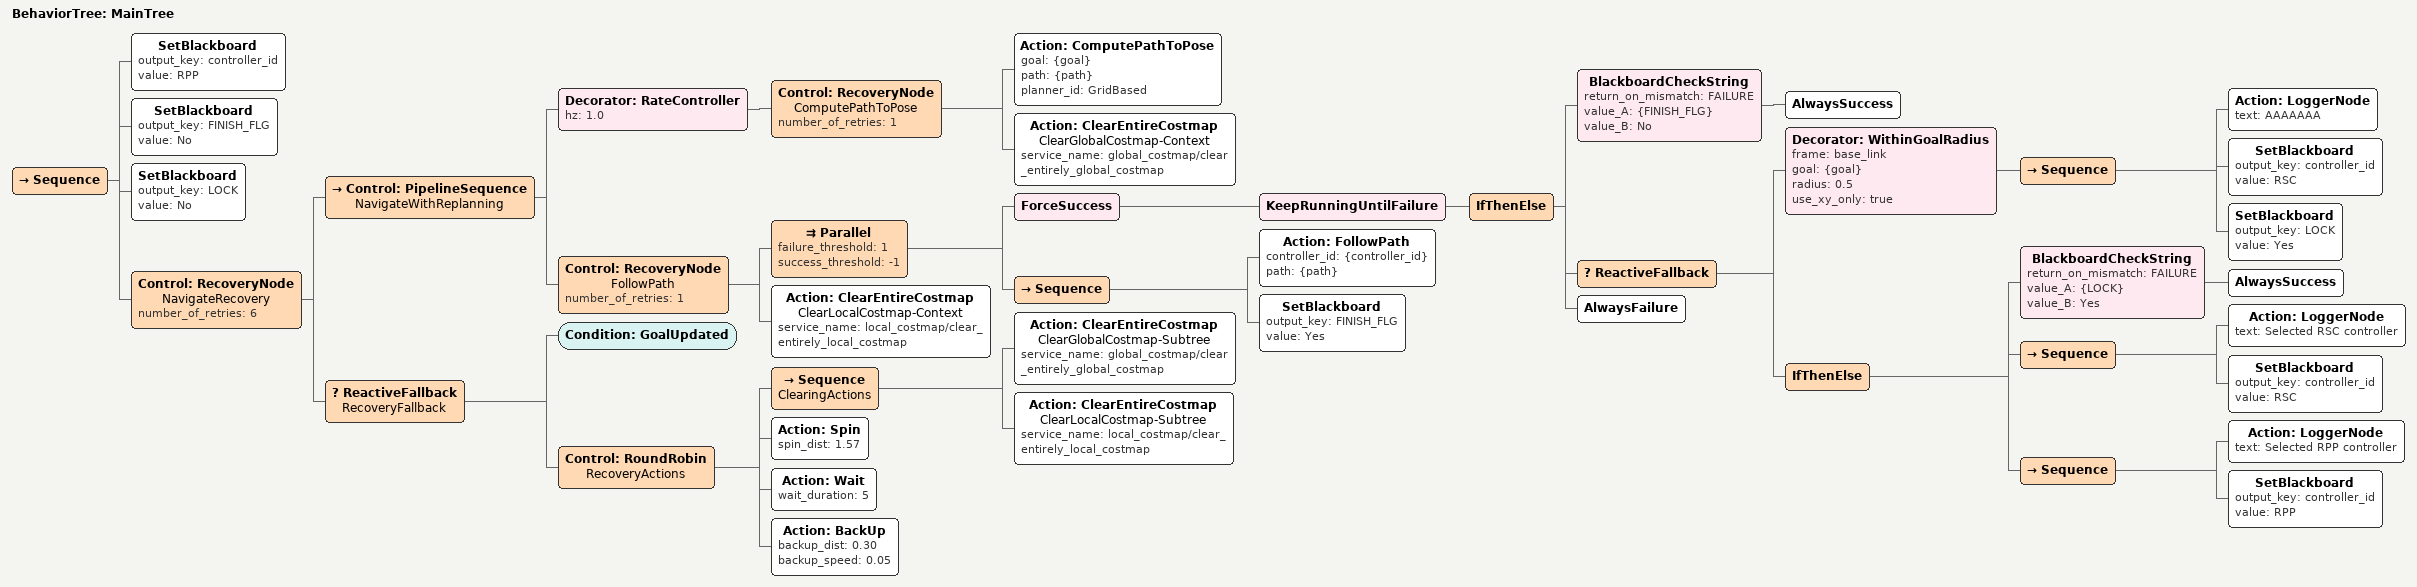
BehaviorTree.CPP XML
<?xml version="1.0"?>
<root main_tree_to_execute="MainTree">
    <BehaviorTree ID="MainTree">
        <Sequence>
            <SetBlackboard output_key="controller_id" value="RPP"/>
            <SetBlackboard output_key="FINISH_FLG" value="No"/>
            <SetBlackboard output_key="LOCK" value="No"/>
            <Control ID="RecoveryNode" name="NavigateRecovery" number_of_retries="6">
                <Control ID="PipelineSequence" name="NavigateWithReplanning">
                    <Decorator ID="RateController" hz="1.0">
                        <Control ID="RecoveryNode" name="ComputePathToPose" number_of_retries="1">
                            <Action ID="ComputePathToPose" goal="{goal}" path="{path}" planner_id="GridBased"/>
                            <Action ID="ClearEntireCostmap" name="ClearGlobalCostmap-Context" service_name="global_costmap/clear_entirely_global_costmap"/>
                        </Control>
                    </Decorator>
                    <Control ID="RecoveryNode" name="FollowPath" number_of_retries="1">
                        <Parallel failure_threshold="1" success_threshold="-1">
                            <ForceSuccess>
                                <KeepRunningUntilFailure>
                                    <IfThenElse>
                                        <BlackboardCheckString return_on_mismatch="FAILURE" value_A="{FINISH_FLG}" value_B="No">
                                            <AlwaysSuccess/>
                                        </BlackboardCheckString>
                                        <ReactiveFallback>
                                            <Decorator ID="WithinGoalRadius" frame="base_link" goal="{goal}" radius="0.5" use_xy_only="true">
                                                <Sequence>
                                                    <Action ID="LoggerNode" text="AAAAAAA"/>
                                                    <SetBlackboard output_key="controller_id" value="RSC"/>
                                                    <SetBlackboard output_key="LOCK" value="Yes"/>
                                                </Sequence>
                                            </Decorator>
                                            <IfThenElse>
                                                <BlackboardCheckString return_on_mismatch="FAILURE" value_A="{LOCK}" value_B="Yes">
                                                    <AlwaysSuccess/>
                                                </BlackboardCheckString>
                                                <Sequence>
                                                    <Action ID="LoggerNode" text="Selected RSC controller"/>
                                                    <SetBlackboard output_key="controller_id" value="RSC"/>
                                                </Sequence>
                                                <Sequence>
                                                    <Action ID="LoggerNode" text="Selected RPP controller"/>
                                                    <SetBlackboard output_key="controller_id" value="RPP"/>
                                                </Sequence>
                                            </IfThenElse>
                                        </ReactiveFallback>
                                        <AlwaysFailure/>
                                    </IfThenElse>
                                </KeepRunningUntilFailure>
                            </ForceSuccess>
                            <Sequence>
                                <Action ID="FollowPath" controller_id="{controller_id}" path="{path}"/>
                                <SetBlackboard output_key="FINISH_FLG" value="Yes"/>
                            </Sequence>
                        </Parallel>
                        <Action ID="ClearEntireCostmap" name="ClearLocalCostmap-Context" service_name="local_costmap/clear_entirely_local_costmap"/>
                    </Control>
                </Control>
                <ReactiveFallback name="RecoveryFallback">
                    <Condition ID="GoalUpdated"/>
                    <Control ID="RoundRobin" name="RecoveryActions">
                        <Sequence name="ClearingActions">
                            <Action ID="ClearEntireCostmap" name="ClearGlobalCostmap-Subtree" service_name="global_costmap/clear_entirely_global_costmap"/>
                            <Action ID="ClearEntireCostmap" name="ClearLocalCostmap-Subtree" service_name="local_costmap/clear_entirely_local_costmap"/>
                        </Sequence>
                        <Action ID="Spin" spin_dist="1.57"/>
                        <Action ID="Wait" wait_duration="5"/>
                        <Action ID="BackUp" backup_dist="0.30" backup_speed="0.05"/>
                    </Control>
                </ReactiveFallback>
            </Control>
        </Sequence>
    </BehaviorTree>
</root>
